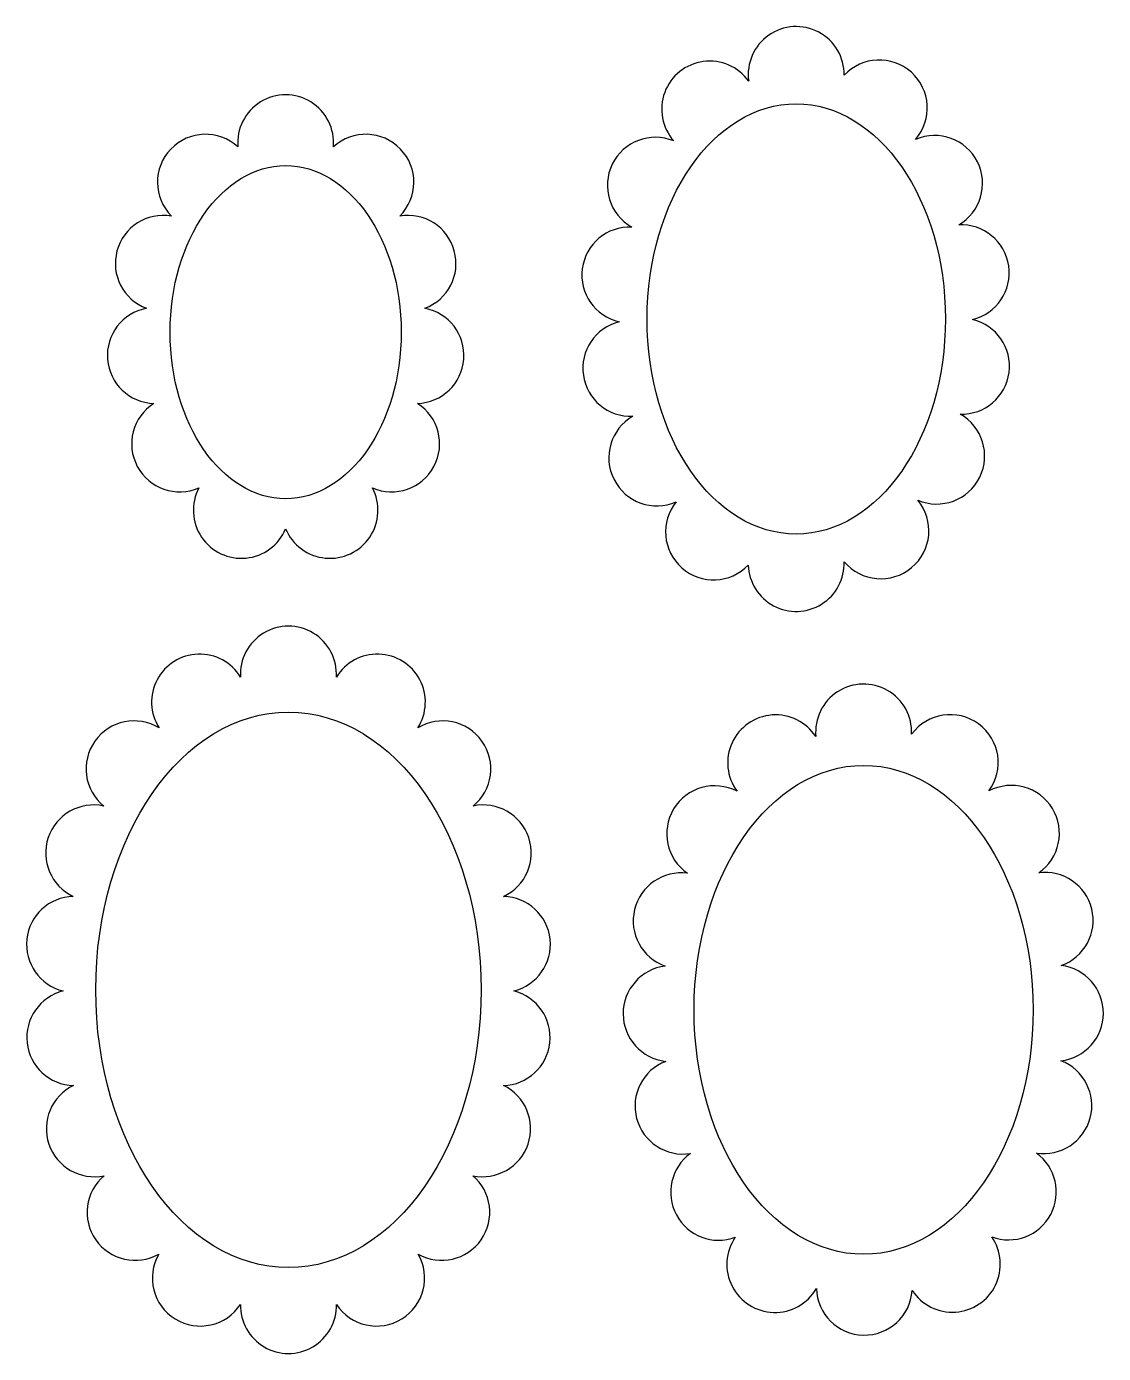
# Model space of a CAD drawing. Extents: x 347 to 593, y 78 to 381.
import ezdxf

# ---------------------------------------------------------------- set-up
doc = ezdxf.new("R2010")
doc.units = 0
doc.layers.get('0').update_dxf_attribs({"linetype": 'CONTINUOUS'})

msp = doc.modelspace()

# ---------------------------------------------------------------- linework, layer by layer
for centre, start, end in [((522.994279, 370.434223), 359.065533, 187.946695), ((503.196878, 362.523158), 35.616723, 221.571407), ((542.005345, 362.77369), 319.168339, 137.040401), ((406.207619, 354.796456), 355.233843, 184.766157), ((387.863304, 345.778561), 47.590446, 224.803809), ((424.551934, 345.778561), 315.196191, 132.409554), ((490.780078, 345.096926), 67.486188, 240.58413), ((554.646094, 345.50922), 300.155616, 113.253559), ((378.225853, 327.220804), 80.308502, 249.498844), ((434.189385, 327.220804), 290.501156, 99.691498), ((484.946586, 324.564634), 87.694791, 257.244109), ((560.744186, 325.053953), 283.495638, 93.044956), ((376.40113, 306.147062), 100.603646, 268.234862), ((436.014108, 306.147062), 271.765138, 79.396354), ((485.167169, 303.202348), 103.939098, 272.405396), ((560.799422, 303.6906), 268.334351, 76.800648), ((381.961632, 285.915072), 122.500286, 293.726314), ((430.453606, 285.915072), 246.273686, 57.499714), ((491.107245, 282.720656), 119.940911, 293.844272), ((555.124273, 283.133924), 246.895475, 60.798835), ((396.069736, 270.706179), 151.973043, 337.435911), ((416.345502, 270.706179), 202.564089, 28.026957), ((504.088657, 265.785071), 141.097281, 316.274152), ((542.362592, 266.032153), 220.102279, 39.642466), ((522.994279, 258.563779), 181.915601, 2.070749), ((406.846661, 233.224703), 356.385613, 183.614387), ((386.508217, 226.831758), 31.284415, 212.61838), ((427.185104, 226.831758), 327.38162, 148.715585), ((538.417568, 219.976729), 357.422749, 185.461189), ((371.530748, 211.550203), 58.53316, 230.786779), ((442.162573, 211.550203), 309.213221, 121.46684), ((518.295715, 212.931654), 33.131216, 216.38706), ((558.231686, 212.982815), 323.759742, 143.693605), ((504.355068, 196.698699), 62.301841, 235.399783), ((572.213879, 196.785632), 304.747019, 117.844962), ((362.288478, 192.310009), 77.89744, 244.840195), ((451.404844, 192.310009), 295.159805, 102.10256), ((496.690132, 176.777519), 82.510444, 250.439121), ((579.929832, 176.884157), 289.707682, 97.636359), ((357.915249, 171.398988), 91.535185, 256.373961), ((455.778072, 171.398988), 283.626039, 88.464815), ((494.377934, 155.539589), 97.134111, 263.567158), ((582.296437, 155.652221), 276.579644, 83.012692), ((357.967997, 150.073383), 103.909476, 268.482847), ((455.725324, 150.073383), 271.517153, 76.090524), ((497.100562, 134.38843), 111.102674, 278.873116), ((579.628011, 134.494156), 261.273687, 69.044129), ((362.444345, 129.209697), 115.735855, 281.7664), ((451.248976, 129.209697), 258.2336, 64.264145), ((505.266318, 114.674183), 126.126124, 290.265015), ((571.512795, 114.759051), 249.881788, 54.020678), ((371.772788, 110.080128), 130.225508, 299.510041), ((441.920534, 110.080128), 240.489959, 49.774492), ((518.115983, 98.156929), 145.497538, 329.800162), ((558.705492, 98.208928), 213.288979, 34.649264), ((386.688747, 95.038481), 150.009191, 326.766363), ((427.004574, 95.038481), 213.233637, 29.990809), ((538.577727, 92.958003), 181.687713, 355.953854), ((406.846661, 88.763902), 178.653913, 1.346087)]:
    msp.add_arc(centre, 10.978259, start, end)
for centre, major_axis in [((522.994279, 314.499001), (0, 49.222973)), ((406.207619, 311.480264), (0, 38.118249)), ((406.846661, 160.994303), (0, 63.562752)), ((538.417568, 156.413977), (0, 55.935222))]:
    msp.add_ellipse(centre, major_axis=major_axis, ratio=0.69339)

doc.saveas('drawing.dxf')
